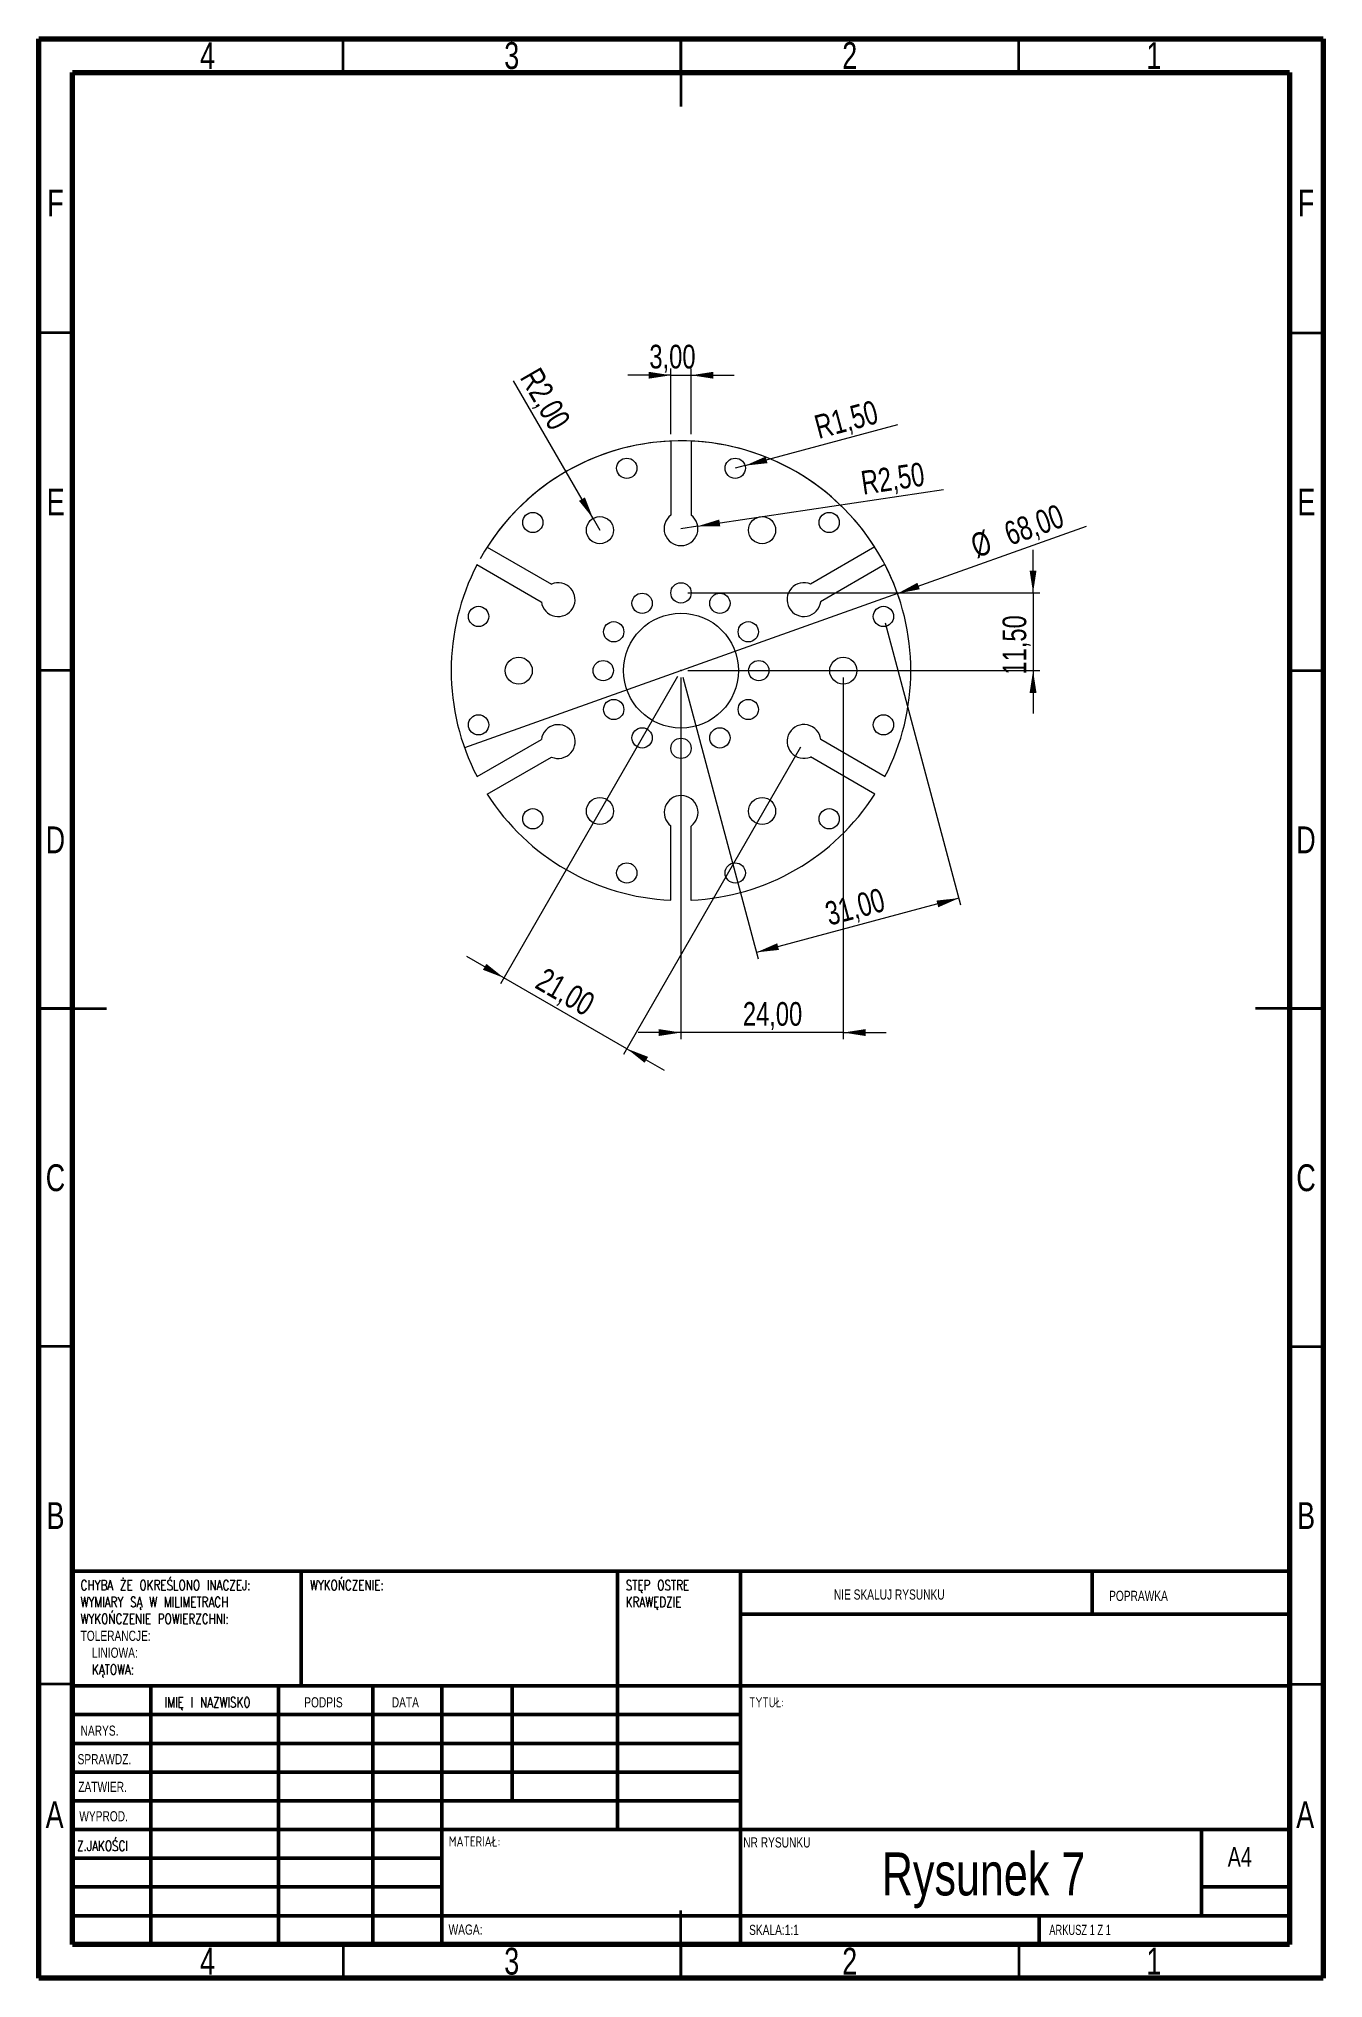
# Model space of a CAD drawing. Header units: millimetres. Extents: x 15 to 205, y 5 to 292.
import ezdxf

# ---------------------------------------------------------------- set-up
doc = ezdxf.new("R2010")
doc.units = ezdxf.units.MM
doc.header["$PDSIZE"] = -1
doc.styles.add('SLDTEXTSTYLE0', font='TXT', dxfattribs={"width": 0.75})
doc.styles.add('SLDTEXTSTYLE1', font='TXT', dxfattribs={"width": 0.75, "bigfont": 'bigfont'})
doc.styles.add('SLDTEXTSTYLE2', font='TXT', dxfattribs={"width": 0.6875})
doc.dimstyles.new('SLDDIMSTYLE0', dxfattribs={"dimtxt": 3.5, "dimasz": 3.302, "dimexe": 0, "dimexo": 0.0625, "dimgap": 0.875, "dimtad": 1, "dimrnd": 1e-09, "dimzin": 12, "dimdsep": 46, "dimtxsty": 'SLDTEXTSTYLE0', "dimblk1": 'NONE', "dimsah": 1, "dimcen": 0, "dimadec": 0, "dimazin": 3, "dimtfac": 1, "dimtmove": 0, "dimatfit": 3, "dimldrblk": 'NONE', "dimfxl": 0, "dimfrac": 2, "dimtolj": 1, "dimtzin": 12, "dimarcsym": 0})
doc.dimstyles.new('SLDDIMSTYLE1', dxfattribs={"dimtxt": 3.5, "dimasz": 3.302, "dimexe": 0, "dimexo": 0.0625, "dimgap": 0.875, "dimtad": 1, "dimrnd": 1e-09, "dimzin": 12, "dimdsep": 46, "dimtxsty": 'SLDTEXTSTYLE0', "dimsah": 1, "dimcen": 0.09, "dimadec": 0, "dimazin": 3, "dimtfac": 1, "dimtofl": 0, "dimtmove": 0, "dimatfit": 3, "dimfxl": 0, "dimfrac": 2, "dimtolj": 1, "dimtzin": 12, "dimarcsym": 0})
doc.dimstyles.new('SLDDIMSTYLE2', dxfattribs={"dimtxt": 3.5, "dimasz": 3.302, "dimexe": 0, "dimexo": 0.0625, "dimgap": 0.875, "dimtad": 1, "dimrnd": 1e-09, "dimzin": 12, "dimdsep": 46, "dimtxsty": 'SLDTEXTSTYLE0', "dimsah": 1, "dimcen": 0.09, "dimadec": 0, "dimazin": 3, "dimtfac": 1, "dimtmove": 0, "dimatfit": 0, "dimfxl": 0, "dimfrac": 2, "dimtolj": 1, "dimtzin": 12, "dimarcsym": 0})
doc.dimstyles.new('SLDDIMSTYLE3', dxfattribs={"dimtxt": 3.5, "dimasz": 3.302, "dimexe": 0, "dimexo": 0.0625, "dimgap": 0.875, "dimtad": 1, "dimrnd": 1e-09, "dimzin": 12, "dimdsep": 46, "dimtxsty": 'SLDTEXTSTYLE0', "dimsah": 1, "dimcen": 0, "dimadec": 0, "dimazin": 3, "dimtfac": 1, "dimtofl": 0, "dimtmove": 0, "dimatfit": 3, "dimfxl": 0, "dimfrac": 2, "dimtolj": 1, "dimtzin": 12, "dimarcsym": 0})

# ---------------------------------------------------------------- blocks, each defined once
blk = doc.blocks.new('_D')
at = {"color": 7, "linetype": 'Continuous', "lineweight": 0}
for q in [(169.98, 219.88), (77.97, 187.09)]:
    blk.add_line((142.03, 209.91), q, dxfattribs=at)
at = {"color": 7, "linetype": 'Continuous', "lineweight": 18}
blk.add_arc((110, 198.5), 34, 17.9311, 150.8439, dxfattribs=at)
blk.add_solid([(142.03, 209.91), (145.31, 210.54), (144.97, 211.5)], dxfattribs=at)
at = {"color": 7, "linetype": 'Continuous', "lineweight": 18, "char_height": 3.5, "attachment_point": 1, "rotation": 19.6158, "style": 'SLDTEXTSTYLE0'}
for s, insert in [('68,00', (157.49, 220.27)), ('%%c', (152.53, 218.45))]:
    blk.add_mtext(s, dxfattribs=dict(at, insert=insert))
blk = doc.blocks.new('_None')
blk = doc.blocks.new('_D_1')
at = {"color": 7, "linetype": 'Continuous', "lineweight": 0}
for p, q in [((140.2, 205.56), (151.37, 163.86)), ((110.26, 197.53), (121.43, 155.84)), ((151.12, 164.83), (121.17, 156.81))]:
    blk.add_line(p, q, dxfattribs=at)
at = {"color": 7, "linetype": 'Continuous', "lineweight": 18}
for points in [[(151.12, 164.83), (147.79, 164.47), (148.06, 163.48)], [(121.17, 156.81), (124.49, 157.17), (124.23, 158.15)]]:
    blk.add_solid(points, dxfattribs=at)
at = {"color": 7, "linetype": 'Continuous', "lineweight": 18, "insert": (131.04, 164.12), "char_height": 3.5, "attachment_point": 1, "rotation": 15, "style": 'SLDTEXTSTYLE0'}
blk.add_mtext('31,00', dxfattribs=at)
blk = doc.blocks.new('_D_2')
at = {"color": 7, "linetype": 'Continuous', "lineweight": 0}
for p, q in [((110, 197.5), (110, 143.94)), ((134, 197.5), (134, 143.94)), ((110, 144.94), (103.65, 144.94)), ((134, 144.94), (110, 144.94)), ((134, 144.94), (140.35, 144.94))]:
    blk.add_line(p, q, dxfattribs=at)
at = {"color": 7, "linetype": 'Continuous', "lineweight": 18}
for points in [[(110, 144.94), (106.7, 145.45), (106.7, 144.43)], [(134, 144.94), (137.3, 144.43), (137.3, 145.45)]]:
    blk.add_solid(points, dxfattribs=at)
at = {"color": 7, "linetype": 'Continuous', "lineweight": 18, "insert": (119.15, 149.45), "char_height": 3.5, "attachment_point": 1, "style": 'SLDTEXTSTYLE0'}
blk.add_mtext('24,00', dxfattribs=at)
blk = doc.blocks.new('_D_3')
at = {"color": 7, "linetype": 'Continuous', "lineweight": 0}
for p, q in [((109.5, 197.63), (83.32, 152.16)), ((127.7, 187.16), (101.51, 141.68)), ((83.81, 153.03), (78.31, 156.2)), ((102.01, 142.55), (83.81, 153.03)), ((102.01, 142.55), (107.51, 139.38))]:
    blk.add_line(p, q, dxfattribs=at)
at = {"color": 7, "linetype": 'Continuous', "lineweight": 18}
for points in [[(83.81, 153.03), (81.21, 155.11), (80.7, 154.23)], [(102.01, 142.55), (104.62, 140.46), (105.13, 141.34)]]:
    blk.add_solid(points, dxfattribs=at)
at = {"color": 7, "linetype": 'Continuous', "lineweight": 18, "insert": (89.96, 154.69), "char_height": 3.5, "attachment_point": 1, "rotation": 330.065, "style": 'SLDTEXTSTYLE0'}
blk.add_mtext('21,00', dxfattribs=at)
blk = doc.blocks.new('_D_4')
at = {"color": 7, "linetype": 'Continuous', "lineweight": 0}
for p, q in [((162.08, 210), (162.08, 216.35)), ((111, 210), (163.08, 210)), ((162.08, 210), (162.08, 198.5)), ((111, 198.5), (163.08, 198.5)), ((162.08, 198.5), (162.08, 192.15))]:
    blk.add_line(p, q, dxfattribs=at)
at = {"color": 7, "linetype": 'Continuous', "lineweight": 18}
for points in [[(162.08, 210), (162.59, 213.3), (161.57, 213.3)], [(162.08, 198.5), (161.57, 195.2), (162.59, 195.2)]]:
    blk.add_solid(points, dxfattribs=at)
at = {"color": 7, "linetype": 'Continuous', "lineweight": 18, "insert": (157.57, 197.91), "char_height": 3.5, "attachment_point": 1, "rotation": 90, "style": 'SLDTEXTSTYLE0'}
blk.add_mtext('11,50', dxfattribs=at)
blk = doc.blocks.new('_D_5')
at = {"color": 7, "linetype": 'Continuous', "lineweight": 0}
for q in [(142.1, 234.9), (118.02, 228.44)]:
    blk.add_line((119.47, 228.83), q, dxfattribs=at)
at = {"color": 7, "linetype": 'Continuous', "lineweight": 18}
blk.add_solid([(119.47, 228.83), (122.79, 229.2), (122.53, 230.18)], dxfattribs=at)
at = {"color": 7, "linetype": 'Continuous', "lineweight": 18, "insert": (129.46, 236.15), "char_height": 3.5, "attachment_point": 1, "rotation": 15, "style": 'SLDTEXTSTYLE0'}
blk.add_mtext('R1,50', dxfattribs=at)
blk = doc.blocks.new('_D_6')
at = {"color": 7, "linetype": 'Continuous', "lineweight": 0}
for q in [(148.85, 225.29), (110, 219.5)]:
    blk.add_line((112.47, 219.87), q, dxfattribs=at)
at = {"color": 7, "linetype": 'Continuous', "lineweight": 18}
blk.add_solid([(112.47, 219.87), (115.81, 219.85), (115.66, 220.86)], dxfattribs=at)
at = {"color": 7, "linetype": 'Continuous', "lineweight": 18, "insert": (136.43, 227.99), "char_height": 3.5, "attachment_point": 1, "rotation": 8.4781, "style": 'SLDTEXTSTYLE0'}
blk.add_mtext('R2,50', dxfattribs=at)
blk = doc.blocks.new('_D_7')
at = {"color": 7, "linetype": 'Continuous', "lineweight": 0}
for q in [(85.23, 241.4), (98, 219.28)]:
    blk.add_line((97, 221.02), q, dxfattribs=at)
at = {"color": 7, "linetype": 'Continuous', "lineweight": 18}
blk.add_solid([(97, 221.02), (95.79, 224.13), (94.91, 223.62)], dxfattribs=at)
at = {"color": 7, "linetype": 'Continuous', "lineweight": 18, "insert": (89.12, 243.64), "char_height": 3.5, "attachment_point": 1, "rotation": 300, "style": 'SLDTEXTSTYLE0'}
blk.add_mtext('R2,00', dxfattribs=at)
blk = doc.blocks.new('_D_8')
at = {"color": 7, "linetype": 'Continuous', "lineweight": 0}
for p, q in [((108.5, 242.21), (102.15, 242.21)), ((108.5, 233.47), (108.5, 243.21)), ((108.5, 242.21), (111.5, 242.21)), ((111.5, 233.47), (111.5, 243.21)), ((111.5, 242.21), (117.85, 242.21))]:
    blk.add_line(p, q, dxfattribs=at)
at = {"color": 7, "linetype": 'Continuous', "lineweight": 18}
for points in [[(108.5, 242.21), (105.2, 242.72), (105.2, 241.7)], [(111.5, 242.21), (114.8, 241.7), (114.8, 242.72)]]:
    blk.add_solid(points, dxfattribs=at)
at = {"color": 7, "linetype": 'Continuous', "lineweight": 18, "insert": (105.32, 246.72), "char_height": 3.5, "attachment_point": 1, "rotation": 0.0003, "style": 'SLDTEXTSTYLE0'}
blk.add_mtext('3,00', dxfattribs=at)

msp = doc.modelspace()

# ---------------------------------------------------------------- linework, layer by layer
at = {"color": 7, "linetype": 'Continuous', "lineweight": 70}
for p, q in [((15, 5), (15, 292)), ((15, 292), (205, 292)), ((205, 292), (205, 5)), ((20, 10), (20, 287)), ((20, 287), (200, 287)), ((200, 287), (200, 10)), ((200, 10), (20, 10)), ((205, 5), (15, 5))]:
    msp.add_line(p, q, dxfattribs=at)
at = {"color": 7, "linetype": 'Continuous', "lineweight": 35}
for p, q in [((60, 287), (60, 292)), ((110, 292), (110, 282)), ((110, 287), (110, 292)), ((160, 287), (160, 292)), ((20, 248.5), (15, 248.5)), ((200, 248.5), (205, 248.5)), ((20, 198.5), (15, 198.5)), ((200, 198.5), (205, 198.5)), ((15, 148.5), (25, 148.5)), ((20, 148.5), (15, 148.5)), ((205, 148.5), (195, 148.5)), ((200, 148.5), (205, 148.5)), ((20, 98.5), (15, 98.5)), ((200, 98.5), (205, 98.5)), ((20, 48.5), (15, 48.5)), ((200, 48.5), (205, 48.5)), ((110, 5), (110, 15)), ((60, 10), (60, 5)), ((110, 10), (110, 5)), ((160, 10), (160, 5))]:
    msp.add_line(p, q, dxfattribs=at)
at = {"color": 7, "linetype": 'Continuous', "lineweight": 18}
for p, q in [((108.5, 232.5), (108.5, 221.5)), ((111.5, 232.467), (111.5, 221.467)), ((81.334, 216.782), (90.86, 211.282)), ((138.695, 216.799), (129.169, 211.299)), ((79.805, 214.201), (89.331, 208.701)), ((140.166, 214.185), (130.64, 208.685)), ((89.331, 208.701), (89.344, 208.693)), ((79.834, 182.815), (89.36, 188.315)), ((140.195, 182.799), (130.669, 188.299)), ((81.305, 180.201), (90.831, 185.701)), ((90.831, 185.701), (90.844, 185.708)), ((138.666, 180.218), (129.14, 185.718)), ((108.5, 164.533), (108.5, 175.533)), ((111.5, 164.5), (111.5, 175.5))]:
    msp.add_line(p, q, dxfattribs=at)
at = {"color": 7, "linetype": 'Continuous', "lineweight": 50}
for p, q in [((20, 65.25), (200, 65.25)), ((20, 65.25), (20, 10)), ((53.8, 48.25), (53.8, 65.25)), ((100.6, 65.25), (100.6, 27)), ((118.8, 65.25), (118.8, 10)), ((170.8, 58.875), (170.8, 65.25)), ((200, 58.875), (118.8, 58.875)), ((200, 48.25), (20, 48.25)), ((31.564, 48.25), (31.564, 10)), ((50.442, 48.25), (50.442, 10)), ((64.399, 48.25), (64.399, 10)), ((74.6, 10), (74.6, 48.25)), ((85, 31.25), (85, 48.25)), ((118.8, 44), (20, 44)), ((118.8, 39.75), (20, 39.75)), ((118.8, 35.5), (20, 35.5)), ((118.8, 31.25), (20, 31.25)), ((74.6, 27), (20, 27)), ((74.6, 27), (200, 27)), ((187, 14.25), (187, 27)), ((74.6, 22.75), (20, 22.75)), ((74.6, 18.5), (20, 18.5)), ((200, 18.5), (187, 18.5)), ((20, 14.25), (200, 14.25)), ((163, 10), (163, 14.25))]:
    msp.add_line(p, q, dxfattribs=at)
at = {"color": 7, "linetype": 'Continuous', "lineweight": 18}
for centre, radius in [((101.977, 228.444), 1.5), ((118.023, 228.444), 1.5), ((88.08, 220.42), 1.5), ((98, 219.285), 2), ((122, 219.285), 2), ((131.92, 220.42), 1.5), ((104.25, 208.459), 1.5), ((110, 210), 1.5), ((115.75, 208.459), 1.5), ((80.056, 206.523), 1.5), ((110, 198.5), 8.5), ((139.944, 206.523), 1.5), ((100.041, 204.25), 1.5), ((119.959, 204.25), 1.5), ((86, 198.5), 2), ((98.5, 198.5), 1.5), ((121.5, 198.5), 1.5), ((134, 198.5), 2), ((100.041, 192.75), 1.5), ((119.959, 192.75), 1.5), ((80.056, 190.477), 1.5), ((104.25, 188.541), 1.5), ((115.75, 188.541), 1.5), ((139.944, 190.477), 1.5), ((110, 187), 1.5), ((88.08, 176.58), 1.5), ((98, 177.715), 2), ((122, 177.715), 2), ((131.92, 176.58), 1.5), ((101.977, 168.556), 1.5), ((118.023, 168.556), 1.5)]:
    msp.add_circle(centre, radius, dxfattribs=at)
for centre, radius, start, end in [((110, 198.5), 34, 92.52858, 147.47204), ((110, 198.5), 34, 32.52858, 87.47204), ((110, 219.5), 2.5, 126.8699, 53.14056), ((110, 198.5), 34, 152.52858, 207.47204), ((110, 198.5), 34, 332.52858, 27.47204), ((91.826, 208.994), 2.5, 186.91517, 113.1858), ((128.185, 209.014), 2.5, 66.50688, 352.77586), ((91.837, 188.003), 2.5, 246.59703, 172.86675), ((128.196, 188.022), 2.5, 6.19042, 292.45507), ((110, 198.5), 34, 212.52858, 267.47204), ((110.022, 177.516), 2.5, 306.23529, 232.50073), ((110, 198.5), 34, 272.52858, 327.47204)]:
    msp.add_arc(centre, radius, start, end, dxfattribs=at)
at = {"color": 7, "linetype": 'Continuous', "lineweight": 0}
for p in [(110, 198.5), (110, 198.5), (110, 198.5), (110, 198.5), (110.011, 198.508)]:
    msp.add_point(p, dxfattribs=at)

# ---------------------------------------------------------------- texts
for s, insert, char_height, attachment_point, style in [('4', (39.96, 291.5), 3.969, 2, 'SLDTEXTSTYLE0'), ('3', (84.96, 291.5), 3.969, 2, 'SLDTEXTSTYLE0'), ('2', (134.96, 291.5), 3.969, 2, 'SLDTEXTSTYLE0'), ('1', (179.96, 291.5), 3.969, 2, 'SLDTEXTSTYLE0'), ('F', (17.458, 269.692), 3.969, 2, 'SLDTEXTSTYLE0'), ('F', (202.458, 269.692), 3.969, 2, 'SLDTEXTSTYLE0'), ('E', (17.508, 225.442), 3.969, 2, 'SLDTEXTSTYLE0'), ('E', (202.508, 225.442), 3.969, 2, 'SLDTEXTSTYLE0'), ('D', (17.453, 175.442), 3.969, 2, 'SLDTEXTSTYLE0'), ('D', (202.453, 175.442), 3.969, 2, 'SLDTEXTSTYLE0'), ('C', (17.459, 125.442), 3.969, 2, 'SLDTEXTSTYLE0'), ('C', (202.459, 125.442), 3.969, 2, 'SLDTEXTSTYLE0'), ('B', (17.471, 75.442), 3.969, 2, 'SLDTEXTSTYLE0'), ('B', (202.471, 75.442), 3.969, 2, 'SLDTEXTSTYLE0'), ('CHYBA ŻE OKREŚLONO INACZEJ:', (21.182, 63.921), 1.5, 1, 'SLDTEXTSTYLE1'), ('WYKOŃCZENIE:', (55.123, 63.921), 1.5, 1, 'SLDTEXTSTYLE1'), ('STĘP OSTRE', (101.821, 63.921), 1.5, 1, 'SLDTEXTSTYLE1'), ('WYMIARY SĄ W MILIMETRACH', (21.182, 61.421), 1.5, 1, 'SLDTEXTSTYLE1'), ('KRAWĘDZIE', (101.821, 61.421), 1.5, 1, 'SLDTEXTSTYLE1'), ('NIE SKALUJ RYSUNKU', (132.615, 62.533), 1.5, 1, 'SLDTEXTSTYLE0'), ('POPRAWKA', (173.328, 62.335), 1.5, 1, 'SLDTEXTSTYLE0'), ('WYKOŃCZENIE POWIERZCHNI:', (21.182, 58.921), 1.5, 1, 'SLDTEXTSTYLE1'), ('TOLERANCJE:', (21.182, 56.421), 1.5, 1, 'SLDTEXTSTYLE0'), ('LINIOWA:', (22.869, 53.921), 1.5, 1, 'SLDTEXTSTYLE0'), ('KĄTOWA:', (22.869, 51.421), 1.5, 1, 'SLDTEXTSTYLE1'), ('IMIĘ I NAZWISKO', (33.617, 46.576), 1.5, 1, 'SLDTEXTSTYLE1'), ('PODPIS', (54.268, 46.576), 1.5, 1, 'SLDTEXTSTYLE0'), ('DATA', (67.215, 46.576), 1.5, 1, 'SLDTEXTSTYLE0'), ('TYTUŁ:', (120.079, 46.576), 1.5, 1, 'SLDTEXTSTYLE1'), ('NARYS.', (21.182, 42.385), 1.5, 1, 'SLDTEXTSTYLE0'), ('SPRAWDZ.', (20.735, 38.162), 1.5, 1, 'SLDTEXTSTYLE0'), ('ZATWIER.', (20.839, 34.066), 1.5, 1, 'SLDTEXTSTYLE0'), ('A', (17.34, 31.192), 3.969, 2, 'SLDTEXTSTYLE0'), ('WYPROD.', (20.99, 29.716), 1.5, 1, 'SLDTEXTSTYLE0'), ('A', (202.34, 31.192), 3.969, 2, 'SLDTEXTSTYLE0'), ('Z.JAKOŚCI', (20.669, 25.35), 1.5, 1, 'SLDTEXTSTYLE1'), ('MATERIAŁ:', (75.646, 25.986), 1.5, 1, 'SLDTEXTSTYLE1'), ('NR RYSUNKU', (119.209, 25.843), 1.5, 1, 'SLDTEXTSTYLE0'), ('Rysunek 7', (154.756, 23.607), 6.35, 2, 'SLDTEXTSTYLE0'), ('A4', (190.871, 24.406), 2.9104, 1, 'SLDTEXTSTYLE0'), ('WAGA:', (75.618, 12.949), 1.4986, 1, 'SLDTEXTSTYLE0'), ('SKALA:1:1', (120.074, 12.9), 1.5, 1, 'SLDTEXTSTYLE0'), ('ARKUSZ 1 Z 1', (164.478, 12.9), 1.5, 1, 'SLDTEXTSTYLE2'), ('4', (39.96, 9.5), 3.969, 2, 'SLDTEXTSTYLE0'), ('3', (84.96, 9.5), 3.969, 2, 'SLDTEXTSTYLE0'), ('2', (134.96, 9.5), 3.969, 2, 'SLDTEXTSTYLE0'), ('1', (179.96, 9.5), 3.969, 2, 'SLDTEXTSTYLE0')]:
    msp.add_mtext(s, dxfattribs=dict(at, insert=insert, char_height=char_height, attachment_point=attachment_point, style=style))

# ---------------------------------------------------------------- dimensions: what is measured, and where the dimension line sits
at = {"color": 7, "linetype": 'Continuous', "lineweight": 18}
for base, p1, p2, angle, dimstyle, picture, middle in [((111.5, 242.21), (108.5, 232.467), (111.5, 232.467), 0.00031, 'SLDDIMSTYLE2', '_D_8', (109.851, 242.21)), ((162.082, 198.5), (110, 210), (110, 198.5), 90, 'SLDDIMSTYLE2', '_D_4', (162.082, 203.729)), ((121.172, 156.806), (139.944, 206.523), (110, 198.5), 15, 'SLDDIMSTYLE1', '_D_1', (137.824, 161.268)), ((83.815, 153.027), (128.196, 188.022), (110, 198.5), 330.06501, 'SLDDIMSTYLE2', '_D_3', (92.756, 147.878))]:
    dim = msp.add_linear_dim(base=base, p1=p1, p2=p2, angle=angle, dimstyle=dimstyle, dxfattribs=at)
    dim.commit()
    dim.dimension.update_dxf_attribs({"geometry": picture, "text_midpoint": middle, "dimtype": 160})
for center, mpoint, picture, middle in [((98, 219.285), (97, 221.017), '_D_7', (88.108, 236.418)), ((118.023, 228.444), (119.472, 228.832), '_D_5', (136.555, 233.409)), ((110, 219.5), (112.473, 219.869), '_D_6', (143.087, 224.432))]:
    dim = msp.add_radius_dim(center=center, mpoint=mpoint, dimstyle='SLDDIMSTYLE3', dxfattribs=at)
    dim.commit()
    dim.dimension.update_dxf_attribs({"geometry": picture, "text_midpoint": middle, "dimtype": 164})
dim = msp.add_diameter_dim_2p(p1=(77.973, 187.086), p2=(142.027, 209.914), dimstyle='SLDDIMSTYLE0', dxfattribs=at)
dim.commit()
dim.dimension.update_dxf_attribs({"geometry": '_D', "text_midpoint": (162.082, 217.062), "dimtype": 163})
dim = msp.add_linear_dim(base=(110, 144.939), p1=(134, 198.5), p2=(110, 198.5), dimstyle='SLDDIMSTYLE2', dxfattribs=at)
dim.commit()
dim.dimension.update_dxf_attribs({"geometry": '_D_2', "text_midpoint": (124.972, 144.939), "dimtype": 160})

doc.saveas('drawing.dxf')
